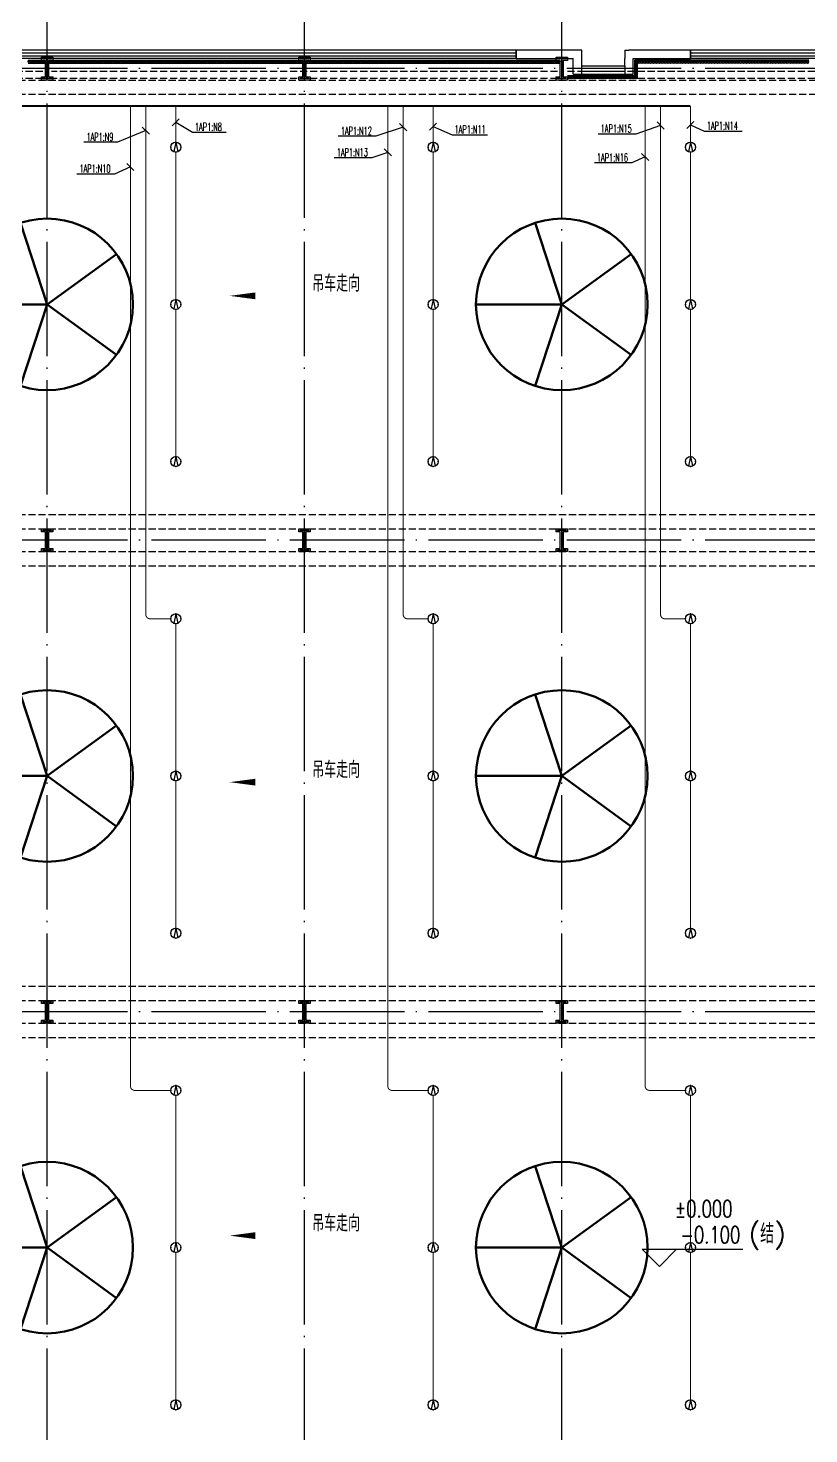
# Model space of a CAD drawing. Extents: x -1396510 to 1250330, y -1892470 to 1623980.
# Drawn here: x 34823 to 62127, y -764397 to -715214 of the extents above; entities that cross this region are included whole.
import ezdxf
from ezdxf.enums import TextEntityAlignment as Align

# ---------------------------------------------------------------- set-up
doc = ezdxf.new("R2010")
doc.units = 0
doc.header["$LTSCALE"] = 1000
doc.header["$MEASUREMENT"] = 0
doc.linetypes.add('DASH', pattern=[0.35, 0.25, -0.1])
doc.linetypes.add('DOTE', pattern=[2.42, 2, -0.2, 0.02, -0.2])
for name, color, linetype in [('A-AXIS-DOTE', 14, 'DOTE'), ('A-HATCH-2', 251, 'Continuous'), ('A-HRAIL', 173, 'Continuous'), ('A-LIN-V', 9, 'Continuous'), ('A-SFCE', 30, 'Continuous'), ('A-WINDOW', 140, 'Continuous'), ('AS-COLN', 6, 'Continuous'), ('AS-WALL', 40, 'Continuous'), ('DIM-照明', 3, 'Continuous'), ('EQUIP-照明', 3, 'Continuous'), ('WIRE-照明', 1, 'Continuous'), ('建-标高', 3, 'Continuous'), ('建-窗', 4, 'Continuous'), ('建-箭头', 3, 'Continuous')]:
    doc.layers.add(name, color=color, linetype=linetype)
doc.layers.add('A-云线2', color=3, linetype='Continuous', plot=False)
doc.styles.add('_TEL_DIM', font='SIMPLEX', dxfattribs={"width": 0.8, "height": 3.5, "bigfont": 'HZTXT'})
doc.styles.add('A-STANDARD', font='SIMPLEX', dxfattribs={"bigfont": 'GBCBIG'})

# ---------------------------------------------------------------- blocks, each defined once
blk = doc.blocks.new('WINDOW2DLIB$DYNSTYLE$00000005')
at = {"color": 0}
for points in [[(-0.5, 0.5), (-0.5, -0.5)], [(-0.5, 0.5), (0.5, 0.5)], [(0.5, -0.5), (0.5, 0.5)], [(0.5, 0.1667), (-0.5, 0.1667)], [(0.5, -0.1667), (-0.5, -0.1667)], [(-0.5, -0.5), (0.5, -0.5)]]:
    blk.add_lwpolyline(points, dxfattribs=at)
blk = doc.blocks.new('42343243')
at = {"layer": 'AS-WALL'}
for p, q in [((-227154, 1223170), (-229454, 1223170)), ((-229454, 1223170), (-229454, 1222870)), ((-229454, 1222870), (-227454, 1222870)), ((-227454, 1222320), (-227454, 1222870)), ((-227154, 1222620), (-227154, 1223170)), ((-225654, 1223170), (-225504, 1223170)), ((-225654, 1223170), (-225654, 1222870)), ((-225654, 1222870), (-225654, 1222870)), ((-225654, 1222620), (-225654, 1222870)), ((-223354, 1223170), (-225504, 1223170)), ((-225354, 1222320), (-225354, 1222870)), ((-225354, 1222870), (-223354, 1222870)), ((-223354, 1222870), (-223354, 1223170)), ((-227454, 1222320), (-227154, 1222320)), ((-227154, 1222320), (-227154, 1222620)), ((-225654, 1222620), (-225654, 1222320)), ((-225654, 1222320), (-225354, 1222320))]:
    blk.add_line(p, q, dxfattribs=at)
at = {"layer": '建-窗', "zscale": 300}
for p, xscale, yscale, rotation in [((-239904, 1223020), -20900, -300, 359.9999999994902), ((-217004, 1223020), -12700, -300, 359.999999999664), ((-226404, 1222470), -1500, 300, 179.9999999999555)]:
    blk.add_blockref('WINDOW2DLIB$DYNSTYLE$00000005', p, dxfattribs=dict(at, xscale=xscale, yscale=yscale, rotation=rotation))
blk = doc.blocks.new('nt66')
at = {"layer": 'A-HATCH-2', "color": 8}
blk.add_lwpolyline([(-195840, 766870), (-195440, 766870), (-195440, 766758), (-195586, 766758), (-195586, 766182), (-195440, 766182), (-195440, 766070), (-195840, 766070), (-195840, 766182), (-195694, 766182), (-195694, 766758), (-195840, 766758)], close=True, dxfattribs=at)
at = {"layer": 'AS-COLN'}
blk.add_lwpolyline([(-195790, 766820), (-195490, 766820), (-195490, 766808), (-195636, 766808), (-195636, 766132), (-195490, 766132), (-195490, 766120), (-195790, 766120), (-195790, 766132), (-195644, 766132), (-195644, 766808), (-195790, 766808)], close=True, dxfattribs=at)
blk = doc.blocks.new('33333')
for p in [(-50214, -43900), (-41214, -43900), (-32214, -43900), (-50214, -60400), (-41214, -60400), (-32214, -60400), (-50214, -76900), (-41214, -76900), (-32214, -76900)]:
    blk.add_blockref('nt66', p)
blk = doc.blocks.new('w42343')
at = {"layer": 'A-HATCH-2', "color": 8, "linetype": 'DASH'}
for p, q in [((-263654, 722170), (-128354, 722170)), ((-263654, 721670), (-128354, 721670)), ((-263654, 706970), (-128354, 706970)), ((-263654, 706470), (-128354, 706470)), ((-263654, 705670), (-128354, 705670)), ((-263654, 705170), (-128354, 705170)), ((-263654, 690470), (-128354, 690470)), ((-263654, 689970), (-128354, 689970)), ((-263654, 689170), (-128354, 689170)), ((-263654, 688670), (-128354, 688670))]:
    blk.add_line(p, q, dxfattribs=at)
blk = doc.blocks.new('w4324324')
at = {"layer": 'A-HATCH-2', "color": 0, "lineweight": 60}
for q in [(-1694760, 686605), (-1697614, 684532), (-1691907, 684532), (-1696524, 681178), (-1692997, 681178)]:
    blk.add_line((-1694760, 683605), q, dxfattribs=at)
blk.add_circle((-1694760, 683605), 3000, dxfattribs=at)
blk = doc.blocks.new('ner546')
at = {"layer": 'A-LIN-V', "color": 8}
for p in [(598280, 43256), (614780, 43256), (631280, 43256), (598280, 25256), (614780, 25256), (631280, 25256)]:
    blk.add_blockref('w4324324', p, dxfattribs=at)
blk = doc.blocks.new('99平面图例外参$0$$LinePat$圆环')
for points in [[(0, 150), (300, 150)], [(0, 0), (300, 0)], [(0, -150), (300, -150)]]:
    blk.add_lwpolyline(points)
at = {"color": 0}
blk.add_circle((150, 0), 150, dxfattribs=at)
blk = doc.blocks.new('世赫2#厂房一层0821')
at = {"layer": 'A-AXIS-DOTE', "color": 8, "ltscale": 2}
for p, q in [((39300, -87498.9), (39300, 6300)), ((48300, -87498.9), (48300, 6300)), ((57300, -87498.9), (57300, 6300)), ((163114.2, 0), (-11095.8, 0)), ((163114.2, -16500), (-11095.8, -16500)), ((163114.2, -33000), (-11095.8, -33000))]:
    blk.add_line(p, q, dxfattribs=at)
at = {"layer": 'A-SFCE', "color": 2, "linetype": 'DASH'}
for p, q in [((39150, -100), (30450, -100)), ((39150, -350), (30450, -350)), ((66150, -100), (57450, -100)), ((66150, -350), (57450, -350))]:
    blk.add_line(p, q, dxfattribs=at)
at = {"layer": 'A-SFCE', "linetype": 'DASH'}
for p, q in [((57150, -100), (39450, -100)), ((57150, -350), (39450, -350))]:
    blk.add_line(p, q, dxfattribs=at)
at = {"layer": '建-标高', "color": 8}
for p, q in [((60713.6, -41910), (60113.6, -41310)), ((60113.6, -41310), (63633.6, -41310)), ((60713.6, -41910), (61313.6, -41310))]:
    blk.add_line(p, q, dxfattribs=at)
at = {"layer": '建-箭头', "color": 8}
for points in [[(52587.2, -7951.1, 0, 0, 0), (45687.2, -7951.1, 0, 240, 0), (46587.2, -7951.1, 0, 0, 0)], [(52587.2, -24966.1, 0, 0, 0), (45687.2, -24966.1, 0, 240, 0), (46587.2, -24966.1, 0, 0, 0)], [(52587.2, -40831.1, 0, 0, 0), (45687.2, -40831.1, 0, 240, 0), (46587.2, -40831.1, 0, 0, 0)]]:
    blk.add_lwpolyline(points, format="xyseb", dxfattribs=at)
at = {"layer": 'A-HRAIL', "yscale": 0.3333333333111111, "zscale": 0.3333333333111111}
for p, xscale, rotation in [((38636.9, 244), 0.338412741900589, 2.033568827363012e-10), ((38738.4, 244), 0.338412741900589, 2.033568827363012e-10), ((38839.9, 244), 0.338412741900589, 2.033568827363012e-10), ((38941.4, 244), 0.338412741900589, 2.033568827363012e-10), ((39043, 244), 0.338412741900589, 2.033568827363012e-10), ((39144.5, 244), 0.338412741900589, 2.033568827363012e-10), ((39354, 244), 0.3368181817957273, 2.032837260091426e-10), ((39455, 244), 0.3368181817957273, 2.032837260091426e-10), ((39556.1, 244), 0.3368181817957273, 2.032837260091426e-10), ((39657.1, 244), 0.3368181817957273, 2.032837260091426e-10), ((39758.2, 244), 0.3368181817957273, 2.032837260091426e-10), ((39859.2, 244), 0.3368181817957273, 2.032837260091426e-10), ((39960.3, 244), 0.3368181817957273, 2.032837260091426e-10), ((40061.3, 244), 0.3368181817957273, 2.032837260091426e-10), ((40162.4, 244), 0.3368181817957273, 2.032837260091426e-10), ((40263.4, 244), 0.3368181817957273, 2.032837260091426e-10), ((40364.5, 244), 0.3368181817957273, 2.032837260091426e-10), ((40465.5, 244), 0.3368181817957273, 2.032837260091426e-10), ((40566.5, 244), 0.3368181817957273, 2.032837260091426e-10), ((40667.6, 244), 0.3368181817957273, 2.032837260091426e-10), ((40768.6, 244), 0.3368181817957273, 2.032837260091426e-10), ((40869.7, 244), 0.3368181817957273, 2.032837260091426e-10), ((40970.7, 244), 0.3368181817957273, 2.032837260091426e-10), ((41071.8, 244), 0.3368181817957273, 2.032837260091426e-10), ((41172.8, 244), 0.3368181817957273, 2.032837260091426e-10), ((41273.9, 244), 0.3368181817957273, 2.032837260091426e-10), ((41374.9, 244), 0.3368181817957273, 2.032837260091426e-10), ((41476, 244), 0.3368181817957273, 2.032837260091426e-10), ((41577, 244), 0.3368181817957273, 2.032837260091426e-10), ((41678, 244), 0.3368181817957273, 2.032837260091426e-10), ((41779.1, 244), 0.3368181817957273, 2.032837260091426e-10), ((41880.1, 244), 0.3368181817957273, 2.032837260091426e-10), ((41981.2, 244), 0.3368181817957273, 2.032837260091426e-10), ((42082.2, 244), 0.3368181817957273, 2.032837260091426e-10), ((42183.3, 244), 0.3368181817957273, 2.032837260091426e-10), ((42284.3, 244), 0.3368181817957273, 2.032837260091426e-10), ((42385.4, 244), 0.3368181817957273, 2.032837260091426e-10), ((42486.4, 244), 0.3368181817957273, 2.032837260091426e-10), ((42587.5, 244), 0.3368181817957273, 2.032837260091426e-10), ((42688.5, 244), 0.3368181817957273, 2.032837260091426e-10), ((42789.5, 244), 0.3368181817957273, 2.032837260091426e-10), ((42890.6, 244), 0.3368181817957273, 2.032837260091426e-10), ((42991.6, 244), 0.3368181817957273, 2.032837260091426e-10), ((43092.7, 244), 0.3368181817957273, 2.032837260091426e-10), ((43193.7, 244), 0.3368181817957273, 2.032837260091426e-10), ((43294.8, 244), 0.3368181817957273, 2.032837260091426e-10), ((43395.8, 244), 0.3368181817957273, 2.032837260091426e-10), ((43496.9, 244), 0.3368181817957273, 2.032837260091426e-10), ((43597.9, 244), 0.3368181817957273, 2.032837260091426e-10), ((43699, 244), 0.3368181817957273, 2.032837260091426e-10), ((43800, 244), 0.3368181817957273, 2.032837260091426e-10), ((43901, 244), 0.3368181817957273, 2.032837260091426e-10), ((44002.1, 244), 0.3368181817957273, 2.032837260091426e-10), ((44103.1, 244), 0.3368181817957273, 2.032837260091426e-10), ((44204.2, 244), 0.3368181817957273, 2.032837260091426e-10), ((44305.2, 244), 0.3368181817957273, 2.032837260091426e-10), ((44406.3, 244), 0.3368181817957273, 2.032837260091426e-10), ((44507.3, 244), 0.3368181817957273, 2.032837260091426e-10), ((44608.4, 244), 0.3368181817957273, 2.032837260091426e-10), ((44709.4, 244), 0.3368181817957273, 2.032837260091426e-10), ((44810.5, 244), 0.3368181817957273, 2.032837260091426e-10), ((44911.5, 244), 0.3368181817957273, 2.032837260091426e-10), ((45012.5, 244), 0.3368181817957273, 2.032837260091426e-10), ((45113.6, 244), 0.3368181817957273, 2.032837260091426e-10), ((45214.6, 244), 0.3368181817957273, 2.032837260091426e-10), ((45315.7, 244), 0.3368181817957273, 2.032837260091426e-10), ((45416.7, 244), 0.3368181817957273, 2.032837260091426e-10), ((45517.8, 244), 0.3368181817957273, 2.032837260091426e-10), ((45618.8, 244), 0.3368181817957273, 2.032837260091426e-10), ((45719.9, 244), 0.3368181817957273, 2.032837260091426e-10), ((45820.9, 244), 0.3368181817957273, 2.032837260091426e-10), ((45922, 244), 0.3368181817957273, 2.032837260091426e-10), ((46023, 244), 0.3368181817957273, 2.032837260091426e-10), ((46124, 244), 0.3368181817957273, 2.032837260091426e-10), ((46225.1, 244), 0.3368181817957273, 2.032837260091426e-10), ((46326.1, 244), 0.3368181817957273, 2.032837260091426e-10), ((46427.2, 244), 0.3368181817957273, 2.032837260091426e-10), ((46528.2, 244), 0.3368181817957273, 2.032837260091426e-10), ((46629.3, 244), 0.3368181817957273, 2.032837260091426e-10), ((46730.3, 244), 0.3368181817957273, 2.032837260091426e-10), ((46831.4, 244), 0.3368181817957273, 2.032837260091426e-10), ((46932.4, 244), 0.3368181817957273, 2.032837260091426e-10), ((47033.5, 244), 0.3368181817957273, 2.032837260091426e-10), ((47134.5, 244), 0.3368181817957273, 2.032837260091426e-10), ((47235.5, 244), 0.3368181817957273, 2.032837260091426e-10), ((47336.6, 244), 0.3368181817957273, 2.032837260091426e-10), ((47437.6, 244), 0.3368181817957273, 2.032837260091426e-10), ((47538.7, 244), 0.3368181817957273, 2.032837260091426e-10), ((47639.7, 244), 0.3368181817957273, 2.032837260091426e-10), ((47740.8, 244), 0.3368181817957273, 2.032837260091426e-10), ((47841.8, 244), 0.3368181817957273, 2.032837260091426e-10), ((47942.9, 244), 0.3368181817957273, 2.032837260091426e-10), ((48043.9, 244), 0.3368181817957273, 2.032837260091426e-10), ((48145, 244), 0.3368181817957273, 2.032837260091426e-10), ((48354, 244), 0.3368181817957239, 2.040338504593629e-10), ((48455, 244), 0.3368181817957239, 2.040338504593629e-10), ((48556.1, 244), 0.3368181817957239, 2.040338504593629e-10), ((48657.1, 244), 0.3368181817957239, 2.040338504593629e-10), ((48758.2, 244), 0.3368181817957239, 2.040338504593629e-10), ((48859.2, 244), 0.3368181817957239, 2.040338504593629e-10), ((48960.3, 244), 0.3368181817957239, 2.040338504593629e-10), ((49061.3, 244), 0.3368181817957239, 2.040338504593629e-10), ((49162.4, 244), 0.3368181817957239, 2.040338504593629e-10), ((49263.4, 244), 0.3368181817957239, 2.040338504593629e-10), ((49364.5, 244), 0.3368181817957239, 2.040338504593629e-10), ((49465.5, 244), 0.3368181817957239, 2.040338504593629e-10), ((49566.5, 244), 0.3368181817957239, 2.040338504593629e-10), ((49667.6, 244), 0.3368181817957239, 2.040338504593629e-10), ((49768.6, 244), 0.3368181817957239, 2.040338504593629e-10), ((49869.7, 244), 0.3368181817957239, 2.040338504593629e-10), ((49970.7, 244), 0.3368181817957239, 2.040338504593629e-10), ((50071.8, 244), 0.3368181817957239, 2.040338504593629e-10), ((50172.8, 244), 0.3368181817957239, 2.040338504593629e-10), ((50273.9, 244), 0.3368181817957239, 2.040338504593629e-10), ((50374.9, 244), 0.3368181817957239, 2.040338504593629e-10), ((50476, 244), 0.3368181817957239, 2.040338504593629e-10), ((50577, 244), 0.3368181817957239, 2.040338504593629e-10), ((50678, 244), 0.3368181817957239, 2.040338504593629e-10), ((50779.1, 244), 0.3368181817957239, 2.040338504593629e-10), ((50880.1, 244), 0.3368181817957239, 2.040338504593629e-10), ((50981.2, 244), 0.3368181817957239, 2.040338504593629e-10), ((51082.2, 244), 0.3368181817957239, 2.040338504593629e-10), ((51183.3, 244), 0.3368181817957239, 2.040338504593629e-10), ((51284.3, 244), 0.3368181817957239, 2.040338504593629e-10), ((51385.4, 244), 0.3368181817957239, 2.040338504593629e-10), ((51486.4, 244), 0.3368181817957239, 2.040338504593629e-10), ((51587.5, 244), 0.3368181817957239, 2.040338504593629e-10), ((51688.5, 244), 0.3368181817957239, 2.040338504593629e-10), ((51789.5, 244), 0.3368181817957239, 2.040338504593629e-10), ((51890.6, 244), 0.3368181817957239, 2.040338504593629e-10), ((51991.6, 244), 0.3368181817957239, 2.040338504593629e-10), ((52092.7, 244), 0.3368181817957239, 2.040338504593629e-10), ((52193.7, 244), 0.3368181817957239, 2.040338504593629e-10), ((52294.8, 244), 0.3368181817957239, 2.040338504593629e-10), ((52395.8, 244), 0.3368181817957239, 2.040338504593629e-10), ((52496.9, 244), 0.3368181817957239, 2.040338504593629e-10), ((52597.9, 244), 0.3368181817957239, 2.040338504593629e-10), ((52699, 244), 0.3368181817957239, 2.040338504593629e-10), ((52800, 244), 0.3368181817957239, 2.040338504593629e-10), ((52901, 244), 0.3368181817957239, 2.040338504593629e-10), ((53002.1, 244), 0.3368181817957239, 2.040338504593629e-10), ((53103.1, 244), 0.3368181817957239, 2.040338504593629e-10), ((53204.2, 244), 0.3368181817957239, 2.040338504593629e-10), ((53305.2, 244), 0.3368181817957239, 2.040338504593629e-10), ((53406.3, 244), 0.3368181817957239, 2.040338504593629e-10), ((53507.3, 244), 0.3368181817957239, 2.040338504593629e-10), ((53608.4, 244), 0.3368181817957239, 2.040338504593629e-10), ((53709.4, 244), 0.3368181817957239, 2.040338504593629e-10), ((53810.5, 244), 0.3368181817957239, 2.040338504593629e-10), ((53911.5, 244), 0.3368181817957239, 2.040338504593629e-10), ((54012.5, 244), 0.3368181817957239, 2.040338504593629e-10), ((54113.6, 244), 0.3368181817957239, 2.040338504593629e-10), ((54214.6, 244), 0.3368181817957239, 2.040338504593629e-10), ((54315.7, 244), 0.3368181817957239, 2.040338504593629e-10), ((54416.7, 244), 0.3368181817957239, 2.040338504593629e-10), ((54517.8, 244), 0.3368181817957239, 2.040338504593629e-10), ((54618.8, 244), 0.3368181817957239, 2.040338504593629e-10), ((54719.9, 244), 0.3368181817957239, 2.040338504593629e-10), ((54820.9, 244), 0.3368181817957239, 2.040338504593629e-10), ((54922, 244), 0.3368181817957239, 2.040338504593629e-10), ((55023, 244), 0.3368181817957239, 2.040338504593629e-10), ((55124, 244), 0.3368181817957239, 2.040338504593629e-10), ((55225.1, 244), 0.3368181817957239, 2.040338504593629e-10), ((55326.1, 244), 0.3368181817957239, 2.040338504593629e-10), ((55427.2, 244), 0.3368181817957239, 2.040338504593629e-10), ((55528.2, 244), 0.3368181817957239, 2.040338504593629e-10), ((55629.3, 244), 0.3368181817957239, 2.040338504593629e-10), ((55730.3, 244), 0.3368181817957239, 2.040338504593629e-10), ((55831.4, 244), 0.3368181817957239, 2.040338504593629e-10), ((55932.4, 244), 0.3368181817957239, 2.040338504593629e-10), ((56033.5, 244), 0.3368181817957239, 2.040338504593629e-10), ((56134.5, 244), 0.3368181817957239, 2.040338504593629e-10), ((56235.5, 244), 0.3368181817957239, 2.040338504593629e-10), ((56336.6, 244), 0.3368181817957239, 2.040338504593629e-10), ((56437.6, 244), 0.3368181817957239, 2.040338504593629e-10), ((56538.7, 244), 0.3368181817957239, 2.040338504593629e-10), ((56639.7, 244), 0.3368181817957239, 2.040338504593629e-10), ((56740.8, 244), 0.3368181817957239, 2.040338504593629e-10), ((56841.8, 244), 0.3368181817957239, 2.040338504593629e-10), ((56942.9, 244), 0.3368181817957239, 2.040338504593629e-10), ((57043.9, 244), 0.3368181817957239, 2.040338504593629e-10), ((57145, 244), 0.3368181817957239, 2.040338504593629e-10), ((59900, 191.7), -0.3611111226889233, 270), ((59951.5, 244), -0.3384127415242964, 359.9999999997966), ((59900, 83.3), -0.3611111226889233, 270), ((59900, -25), -0.3611111226889233, 270), ((60053, 244), -0.3384127415242964, 359.9999999997966), ((60154.6, 244), -0.3384127415242964, 359.9999999997966), ((60256.1, 244), -0.3384127415242964, 359.9999999997966), ((60357.6, 244), -0.3384127415242964, 359.9999999997966), ((60459.1, 244), -0.3384127415242964, 359.9999999997966), ((60560.7, 244), -0.3384127415242964, 359.9999999997966), ((60662.2, 244), -0.3384127415242964, 359.9999999997966), ((60763.7, 244), -0.3384127415242964, 359.9999999997966), ((60865.2, 244), -0.3384127415242964, 359.9999999997966), ((60966.8, 244), -0.3384127415242964, 359.9999999997966), ((61068.3, 244), -0.3384127415242964, 359.9999999997966), ((61169.8, 244), -0.3384127415242964, 359.9999999997966), ((61271.3, 244), -0.3384127415242964, 359.9999999997966), ((61372.9, 244), -0.3384127415242964, 359.9999999997966), ((61474.4, 244), -0.3384127415242964, 359.9999999997966), ((61575.9, 244), -0.3384127415242964, 359.9999999997966), ((61677.4, 244), -0.3384127415242964, 359.9999999997966), ((61779, 244), -0.3384127415242964, 359.9999999997966), ((61880.5, 244), -0.3384127415242964, 359.9999999997966), ((61982, 244), -0.3384127415242964, 359.9999999997966), ((62083.5, 244), -0.3384127415242964, 359.9999999997966), ((62185, 244), -0.3384127415242964, 359.9999999997966), ((62286.6, 244), -0.3384127415242964, 359.9999999997966), ((62388.1, 244), -0.3384127415242964, 359.9999999997966), ((62489.6, 244), -0.3384127415242964, 359.9999999997966), ((62591.1, 244), -0.3384127415242964, 359.9999999997966), ((62692.7, 244), -0.3384127415242964, 359.9999999997966), ((62794.2, 244), -0.3384127415242964, 359.9999999997966), ((62895.7, 244), -0.3384127415242964, 359.9999999997966), ((62997.2, 244), -0.3384127415242964, 359.9999999997966), ((63098.8, 244), -0.3384127415242964, 359.9999999997966), ((63200.3, 244), -0.3384127415242964, 359.9999999997966), ((63301.8, 244), -0.3384127415242964, 359.9999999997966), ((63403.3, 244), -0.3384127415242964, 359.9999999997966), ((63504.9, 244), -0.3384127415242964, 359.9999999997966), ((63606.4, 244), -0.3384127415242964, 359.9999999997966), ((63707.9, 244), -0.3384127415242964, 359.9999999997966), ((63809.4, 244), -0.3384127415242964, 359.9999999997966), ((63911, 244), -0.3384127415242964, 359.9999999997966), ((64012.5, 244), -0.3384127415242964, 359.9999999997966), ((64114, 244), -0.3384127415242964, 359.9999999997966), ((64215.5, 244), -0.3384127415242964, 359.9999999997966), ((64317, 244), -0.3384127415242964, 359.9999999997966), ((64418.6, 244), -0.3384127415242964, 359.9999999997966), ((64520.1, 244), -0.3384127415242964, 359.9999999997966), ((64621.6, 244), -0.3384127415242964, 359.9999999997966), ((64723.1, 244), -0.3384127415242964, 359.9999999997966), ((64824.7, 244), -0.3384127415242964, 359.9999999997966), ((64926.2, 244), -0.3384127415242964, 359.9999999997966), ((65027.7, 244), -0.3384127415242964, 359.9999999997966), ((65129.2, 244), -0.3384127415242964, 359.9999999997966), ((65230.8, 244), -0.3384127415242964, 359.9999999997966), ((65332.3, 244), -0.3384127415242964, 359.9999999997966), ((65433.8, 244), -0.3384127415242964, 359.9999999997966), ((65535.3, 244), -0.3384127415242964, 359.9999999997966), ((65636.9, 244), -0.3384127415242964, 359.9999999997966), ((65738.4, 244), -0.3384127415242964, 359.9999999997966), ((65839.9, 244), -0.3384127415242964, 359.9999999997966), ((65941.4, 244), -0.3384127415242964, 359.9999999997966), ((59900, -133.3), -0.3611111226889233, 270), ((59900, -241.7), -0.3611111226889233, 270), ((59900, -350), -0.3611111226889233, 270)]:
    blk.add_blockref('99平面图例外参$0$$LinePat$圆环', p, dxfattribs=dict(at, xscale=xscale, rotation=rotation))
at = {"layer": 'A-HRAIL', "xscale": -0.3402776645396762, "yscale": 0.3333333333111111, "zscale": 0.3333333333111111}
for p in [(57602.1, -300), (57704.2, -300), (57806.3, -300), (57908.3, -300), (58010.4, -300), (58112.5, -300), (58214.6, -300), (58316.7, -300), (58418.8, -300), (58520.8, -300), (58622.9, -300), (58725, -300), (58827.1, -300), (58929.2, -300), (59031.3, -300), (59133.3, -300), (59235.4, -300), (59337.5, -300), (59439.6, -300), (59541.7, -300), (59643.8, -300), (59745.8, -300), (59847.9, -300), (59950, -300)]:
    blk.add_blockref('99平面图例外参$0$$LinePat$圆环', p, dxfattribs=at)
at = {"layer": 'A-LIN-V', "color": 8, "rotation": 90.00000000000001}
blk.add_blockref('ner546', (766160.7, 1055230), dxfattribs=at)
at = {"layer": 'A-WINDOW'}
for name, p in [('42343243', (285154.2, -1222520)), ('33333', (285154.2, -722570)), ('w42343', (285154.2, -722570))]:
    blk.add_blockref(name, p, dxfattribs=at)
at = {"layer": '建-标高', "color": 7, "style": 'A-STANDARD', "width": 0.705882}
for s, p in [('%%P0.000', (61253.6, -40190)), ('-0.100', (61453.6, -41100))]:
    blk.add_text(s, height=595, dxfattribs=at).set_placement(p)
at = {"layer": '建-标高', "color": 7, "style": 'A-STANDARD'}
blk.add_text('(结)', height=675.18, dxfattribs=at).set_placement((63833.6, -41100))
at = {"layer": '建-箭头', "color": 7, "style": 'A-STANDARD'}
for p in [(48574.8, -7804.2), (48574.8, -24819.2), (48574.8, -40684.2)]:
    blk.add_text('吊车走向', height=578.72, dxfattribs=at).set_placement(p)
blk = doc.blocks.new('$equip$00002832')
for q in [(-0.2, -0.46), (0.2, -0.46)]:
    blk.add_line((0, 0.5), q)
at = {"const_width": 0.0571}
blk.add_lwpolyline([(0.5, 0, 1), (-0.5, 0, 1), (0.5, 0, -0.625089)], format="xyb", dxfattribs=at)
blk.add_circle((0, 0), 0.5)
for p in [(-0.5, 0), (0, 0.5), (0.5, 0), (0, -0.5)]:
    blk.add_point(p)
at = {"color": 7, "style": '_TEL_DIM', "flags": 1}
for tag in ['A', 'REMARK']:
    blk.add_attdef(tag, text='', height=0.00002, dxfattribs=at).set_placement((0, 0), align=Align.MIDDLE_CENTER)

msp = doc.modelspace()

# ---------------------------------------------------------------- linework, layer by layer
at = {"layer": 'DIM-照明'}
for p, q in [((40109.6, -718386.3), (39862.1, -718633.7)), ((48063.8, -718803.7), (47816.3, -718556.3)), ((49109.6, -718536.3), (48862.1, -718783.7)), ((57063.8, -718743.7), (56816.3, -718496.3)), ((58109.6, -718476.3), (57862.1, -718723.7)), ((39063.8, -718923.7), (38816.3, -718676.3)), ((47525.2, -719683.7), (47277.7, -719436.3)), ((38525.2, -720193.7), (38277.7, -719946.3)), ((56525.2, -719843.7), (56277.7, -719596.3))]:
    msp.add_line(p, q, dxfattribs=at)
for points in [[(39985.8, -718510), (40570, -718860)], [(38940.1, -718800), (37950, -719210)], [(40570, -718860), (41753, -718860)], [(46980, -719000), (45669, -719000)], [(47940.1, -718680), (46980, -719000)], [(48985.8, -718660), (49650, -718950)], [(49650, -718950), (50889, -718950)], [(56070, -718920), (54759, -718920)], [(56940.1, -718620), (56070, -718920)], [(57985.8, -718600), (58470, -718820)], [(58470, -718820), (59789, -718820)], [(37950, -719210), (36775, -719210)], [(46840, -719750), (45529, -719750)], [(47401.5, -719560), (46840, -719750)], [(55930, -719930), (54627, -719930)], [(56401.5, -719720), (55930, -719930)], [(37840, -720320), (36529, -720320)], [(38401.5, -720070), (37840, -720320)]]:
    msp.add_lwpolyline(points, dxfattribs=at)
at = {"layer": 'WIRE-照明', "linetype": 'Continuous'}
for points, const_width in [([(57985.8, -717937.6), (29740, -717937.6)], 70), ([(38401.5, -752230), (38401.5, -717937.6)], 35), ([(38940.1, -735730), (38940.1, -717937.6)], 35), ([(39985.8, -719205), (39985.8, -717937.6)], 35), ([(47401.5, -752230), (47401.5, -717937.6)], 35), ([(47940.1, -735730), (47940.1, -717937.6)], 35), ([(48985.8, -719205), (48985.8, -717937.6)], 35), ([(56401.5, -752230), (56401.5, -717937.6)], 35), ([(56940.1, -735730), (56940.1, -717937.6)], 35), ([(57985.8, -719205), (57985.8, -717937.6)], 35), ([(39985.8, -724705), (39985.8, -719555)], 35), ([(48985.8, -724705), (48985.8, -719555)], 35), ([(57985.8, -724705), (57985.8, -719555)], 35), ([(39985.8, -730205), (39985.8, -725055)], 35), ([(48985.8, -730205), (48985.8, -725055)], 35), ([(57985.8, -730205), (57985.8, -725055)], 35), ([(39810.8, -735880), (39090.1, -735880)], 35), ([(39985.8, -741205), (39985.8, -736055)], 35), ([(48810.8, -735880), (48090.1, -735880)], 35), ([(48985.8, -741205), (48985.8, -736055)], 35), ([(57810.8, -735880), (57090.1, -735880)], 35), ([(57985.8, -741205), (57985.8, -736055)], 35), ([(39985.8, -746705), (39985.8, -741555)], 35), ([(48985.8, -746705), (48985.8, -741555)], 35), ([(57985.8, -746705), (57985.8, -741555)], 35), ([(39810.8, -752380), (38551.5, -752380)], 35), ([(48810.8, -752380), (47551.5, -752380)], 35), ([(57810.8, -752380), (56551.5, -752380)], 35), ([(39985.8, -757705), (39985.8, -752555)], 35), ([(48985.8, -757705), (48985.8, -752555)], 35), ([(57985.8, -757705), (57985.8, -752555)], 35), ([(39985.8, -763205), (39985.8, -758055)], 35), ([(48985.8, -763205), (48985.8, -758055)], 35), ([(57985.8, -763205), (57985.8, -758055)], 35)]:
    msp.add_lwpolyline(points, dxfattribs=dict(at, const_width=const_width))
at = {"layer": 'WIRE-照明', "linetype": 'Continuous', "const_width": 35}
for points in [[(39090.1, -735880, -0.4142136), (38940.1, -735730)], [(48090.1, -735880, -0.4142136), (47940.1, -735730)], [(57090.1, -735880, -0.4142136), (56940.1, -735730)], [(38551.5, -752380, -0.4142136), (38401.5, -752230)], [(47551.5, -752380, -0.4142136), (47401.5, -752230)], [(56551.5, -752380, -0.4142136), (56401.5, -752230)]]:
    msp.add_lwpolyline(points, format="xyb", dxfattribs=at)

# ---------------------------------------------------------------- block references
at = {"layer": 'A-云线2'}
msp.add_blockref('世赫2#厂房一层0821', (-3814.2, -716630), dxfattribs=at)
at = {"layer": 'EQUIP-照明', "xscale": 350, "yscale": 350, "zscale": 350}
for p in [(39985.8, -719380), (48985.8, -719380), (57985.8, -719380), (39985.8, -724880), (48985.8, -724880), (57985.8, -724880), (39985.8, -730380), (48985.8, -730380), (57985.8, -730380), (39985.8, -735880), (48985.8, -735880), (57985.8, -735880), (39985.8, -741380), (48985.8, -741380), (57985.8, -741380), (39985.8, -746880), (48985.8, -746880), (57985.8, -746880), (39985.8, -752380), (48985.8, -752380), (57985.8, -752380), (39985.8, -757880), (48985.8, -757880), (57985.8, -757880), (39985.8, -763380), (48985.8, -763380), (57985.8, -763380)]:
    msp.add_blockref('$equip$00002832', p, dxfattribs=at)

# ---------------------------------------------------------------- texts
at = {"layer": 'DIM-照明', "color": 7, "style": '_TEL_DIM', "width": 0.6}
for s, p in [('1AP1:N8', (40657.5, -718810)), ('1AP1:N14', (58557.5, -718770)), ('1AP1:N9', (36862.5, -719160)), ('1AP1:N12', (45756.5, -718950)), ('1AP1:N11', (49737.5, -718900)), ('1AP1:N15', (54846.5, -718870)), ('1AP1:N13', (45616.5, -719700)), ('1AP1:N10', (36616.5, -720270)), ('1AP1:N16', (54714.5, -719880))]:
    msp.add_text(s, height=280, dxfattribs=at).set_placement(p)

doc.saveas('drawing.dxf')
